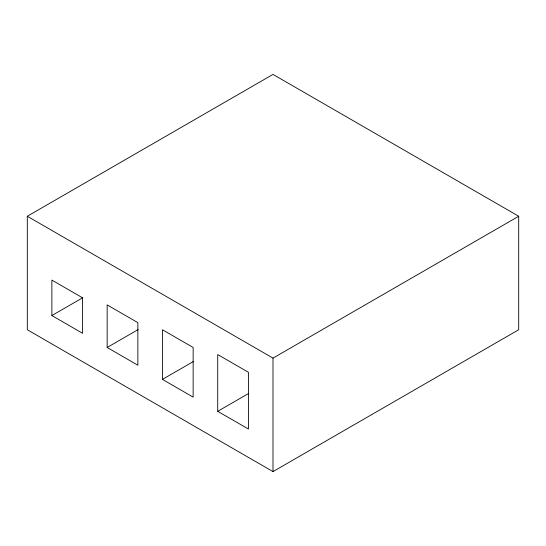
<?xml version="1.0" encoding="UTF-8"?>
<svg xmlns="http://www.w3.org/2000/svg" width="546" height="546" viewBox="0 0 546 546"><rect width="100%" height="100%" fill="white"/><g stroke="black" fill="none" stroke-linecap="round" stroke-linejoin="round"><path stroke-width="0.82" d="M27.3 216.257L273 74.406L518.7 216.257L518.7 329.743L273 471.594L27.3 329.743L27.3 216.257L273 358.115L518.7 216.257M51.87 315.554L82.582 333.285L82.582 297.823L51.87 280.091L51.87 315.554L82.862 297.666M107.153 347.474L137.865 365.206L137.865 322.652L107.153 304.914L107.153 347.474L138.145 329.579M162.435 379.388L193.148 397.119L193.148 347.474L162.435 329.743L162.435 379.388L193.427 361.5M217.718 411.309L248.43 429.04L248.43 372.297L217.718 354.566L217.718 411.309L248.71 393.413M273 358.115L273 471.594"/></g></svg>
